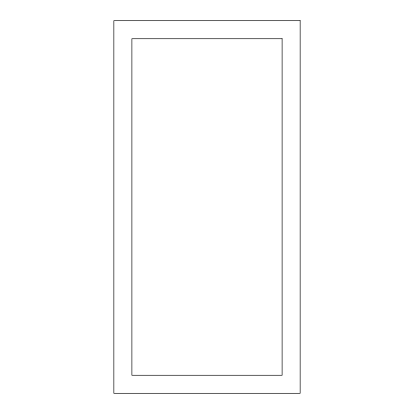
<?xml version="1.0" encoding="UTF-8"?>
<svg xmlns="http://www.w3.org/2000/svg" width="414" height="414" viewBox="0 0 414 414"><rect width="100%" height="100%" fill="white"/><g stroke="black" fill="none" stroke-linecap="round" stroke-linejoin="round"><path stroke-width="0.62" d="M300.15 20.7L113.85 20.7L113.85 393.3L300.15 393.3L300.15 20.7M282.11 38.74L131.89 38.74L131.89 375.26L282.11 375.26L282.11 38.74"/></g></svg>
